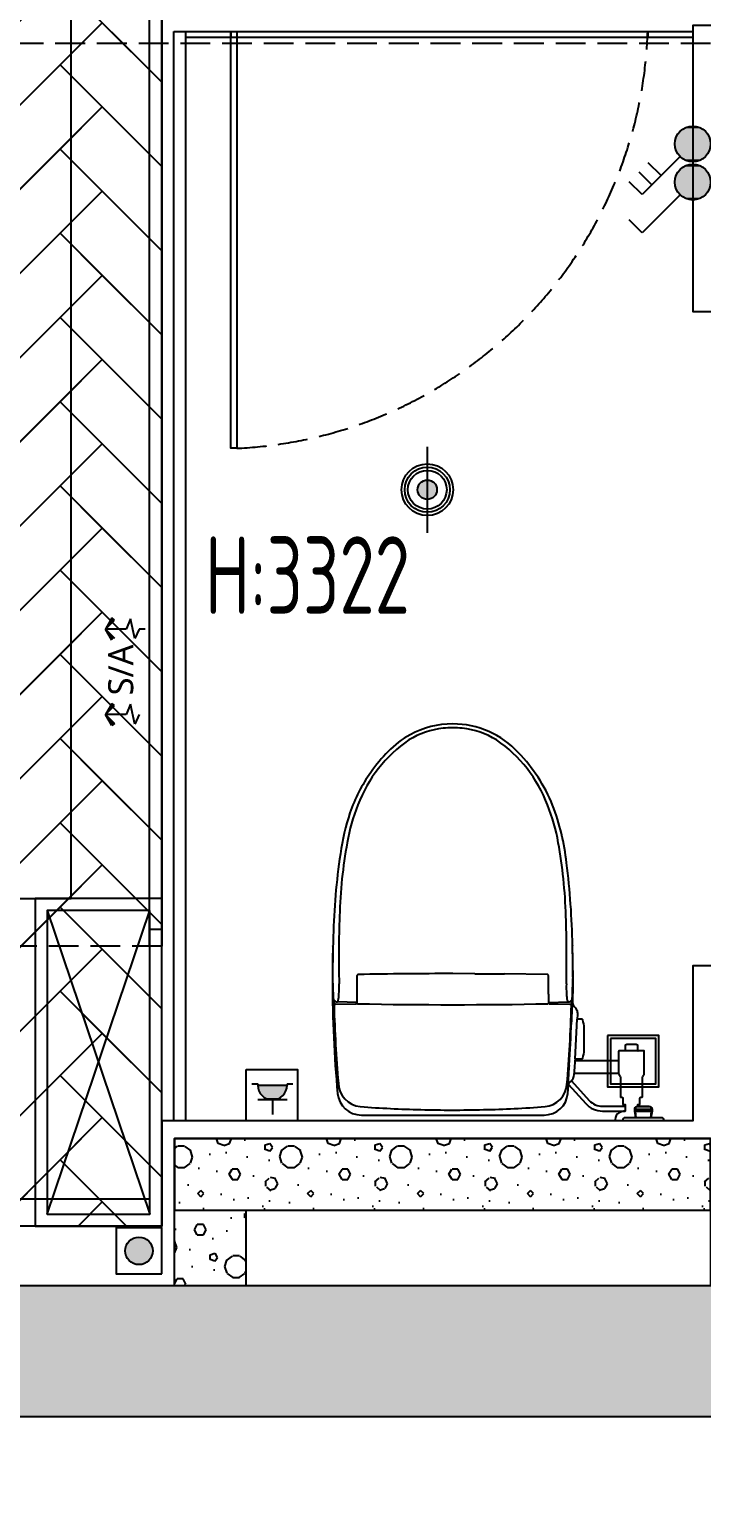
# Model space of a CAD drawing. Header units: millimetres. Extents: x -108767 to 78913, y -380878 to 1470.
# Drawn here: x -48293 to -47165, y -193923 to -191459 of the extents above; entities that cross this region are included whole.
import ezdxf
from ezdxf.enums import TextEntityAlignment as Align
from ezdxf.xclip import XClip

# ---------------------------------------------------------------- set-up
doc = ezdxf.new("R2010")
doc.units = ezdxf.units.MM
doc.header["$LTSCALE"] = 10
doc.header["$XCLIPFRAME"] = 0
doc.linetypes.add('DASH', pattern=[0.35, 0.25, -0.1])
doc.linetypes.add('DOTE', pattern=[2.4200000000000004, 2, -0.2, 0.02, -0.2])
for name, color, linetype in [('NW-01-wall(原有墙体)', 255, 'Continuous'), ('NW-01wall(新墙体)', 140, 'Continuous'), ('NW-01梁', 4, 'Continuous'), ('NW-02-fix(到顶家具)', 54, 'Continuous'), ('NW-02-light(平面灯具)', 12, 'Continuous'), ('NW-02-厨卫具', 44, 'Continuous'), ('NW-02-玻璃隔断', 145, 'Continuous'), ('NW-03-地面铺装', 8, 'Continuous'), ('NW-04-light(天花灯具)', 1, 'Continuous'), ('NW-04-天花造型粗线', 163, 'Continuous'), ('NW-door(门扇)', 12, 'Continuous'), ('NW-完成面（用于平面）', 43, 'Continuous'), ('NW-开关插座', 117, 'Continuous'), ('NW-开关面板', 147, 'Continuous'), ('NW-强弱电插座', 223, 'Continuous'), ('NW-强电插座', 223, 'Continuous'), ('NW-暖通风口', 33, 'Continuous'), ('PM-26地漏', 4, 'Continuous'), ('平面图', 7, 'Continuous')]:
    doc.layers.add(name, color=color, linetype=linetype)
doc.styles.get("Standard").update_dxf_attribs({"font": ''})
doc.styles.add('TSSD_REIN', font='tssdeng.shx', dxfattribs={"width": 0.7, "bigfont": 'hztxt.shx'})
doc.styles.add('宋体', font='', dxfattribs={"width": 0.8})
doc.styles.add('黑体', font='', dxfattribs={"width": 0.8, "height": 3})
doc.styles.get('Standard').set_extended_font_data('SimSun')
doc.styles.get('宋体').set_extended_font_data('SimSun')
doc.styles.get('黑体').set_extended_font_data('Microsoft YaHei')
doc.linetypes.add('铝质LED灯条', pattern='A,12.7,-5.08,["AL.LED",宋体,S=2.54,R=0,X=-2.54,Y=-1.27],-10', length=27.78)

# ---------------------------------------------------------------- blocks, each defined once
blk = doc.blocks.new('2.7_D-001')
at = {"layer": 'NW-02-厨卫具', "color": 8}
for points in [[(-35.49999999999909, 0, 0.4142135623730951), (-34.99999999999909, -0.5), (-28.99999999999909, -0.5, 0.4142135623730951), (-28.49999999999909, 0)], [(-28.71844254507323, -1.598030036086129, 0.0771498747419524), (-27.97744837489699, -1.367126658333291, 0.2861270917615508), (-27.24999999999909, -0.1999999999970896), (-27.24999999999909, 0)], [(-33.24999999999818, -0.5), (-33.34999999999764, -1.624999999996362), (-33.34999999999764, -1.874999999996362), (-33.29645073669053, -2.156133632364799, 0.3600995489221672), (-33.00174916676315, -2.399999999994179), (-30.99825083323503, -2.399999999994179, 0.3600995489221673), (-30.70354926330856, -2.156133632364799), (-30.65000000000055, -1.874999999996362), (-30.65000000000055, -1.624999999996362), (-30.75000000000091, -0.5)], [(-31.06036840749948, -2.399999999994179), (-31.05099339999924, -2.69999999999709), (-31.29999999999927, -2.69999999999709), (-31.42499999999927, -2.772168799998326), (-31.42500000000018, -3.75, -0.4142135623730951), (-31.62499999999909, -3.94999999999709), (-31.74999999999909, -3.94999999999709, 0.4142135623730951), (-31.84999999999945, -4.049999999999272), (-31.84999999999945, -7.259999999998399, -0.2072104021534238), (-32.00789473622626, -7.624642351671355, 0.2072104021534238), (-32.14999999999964, -7.952820399998018), (-32.14999999999964, -11.5), (-32.14999999999964, -11.64999999999782, 0.4142135623730951), (-32.04999999999927, -11.75), (-27.94999999999982, -11.75, 0.4142135623730951), (-27.84999999999945, -11.64999999999782), (-27.84999999999945, -11.5), (-27.84999999999945, -10.34051989999716), (-27.84999999999945, -7.952820399998018, 0.1527303655122298), (-27.93019084442676, -7.69641995449274, 0.0528087802495953), (-27.99210526247407, -7.624642275917722, -0.2072104021534238), (-28.14999999999964, -7.259999999998399), (-28.14999999999964, -4.049999999999272, 0.4142135623730951), (-28.24999999999909, -3.94999999999709), (-28.37499999999909, -3.94999999999709, -0.4142135623730951), (-28.57499999999982, -3.75), (-28.57499999999982, -2.772168799998326), (-28.69999999999982, -2.69999999999709), (-28.94900659999894, -2.69999999999709), (-28.93338159999894, -2.200000400000135), (-28.96999999999935, -2.000000399999408), (-28.96999999999935, -1.5980141), (-28.71844259999943, -1.598030099998141), (-28.74499999999989, -1.599999999998545)], [(-19.45866076035145, -6.061686457993346), (-22.32460158279446, -2.881211570394953, 0.212455493731033), (-25.1475681829188, -1.624999999996362), (-28.96999999999935, -1.624999999996362)], [(-19.94426989523254, -6.717850159384398), (-22.91891034071523, -3.41674597662859, 0.212455493731033), (-25.1475681829188, -2.424999999999272), (-28.94041284312425, -2.424999999999272)], [(-19.53604145009467, -9.2908680269029, 0.0081742221658124), (-19.36456168781388, -6.495461783244536)], [(-19.36456177210766, -6.495461244317994, 0.1047254413941555), (-19.44793144013056, -5.99209958872234)], [(-28.87499999999909, -11.75, 0.4142135623730951), (-28.97499999999945, -11.84999999999854), (-28.97499999999945, -12.72009619999881), (-29.19999999999982, -12.84999999999854), (-30.79999999999927, -12.84999999999854), (-31.02499999999964, -12.72009619999881), (-31.02499999999964, -11.84999999999854, 0.4142135623730951), (-31.12499999999909, -11.75)], [(-16.04999999999927, -20.43464309999763), (-16.05000000000018, -19.83894339999824, 0.4091108014278336), (-16.24650949999977, -19.63897390000056), (-19.67386567772246, -19.57914917799644, -0.415020074883346), (-19.92277311281669, -19.32422860097722)], [(15.97146485038866, -19.64083348602799, 0.0099527806944352), (-15.97146465038804, -19.64083348602799)], [(19.68327170000066, -19.5789850000001), (16.24650951871263, -19.63897386096869, 0.4091108014278336), (16.0500002000008, -19.83894339999824), (16.0500002000008, -21.25259000000005)], [(-19.07424556364549, -22.99000806148615, 0.0171554505470332), (-19.09205574095631, -21.26482065507298, 0.0498504596823256), (-19.22050451611904, -20.22830772973975, 0.0963651724576642), (-19.31448162141987, -20.0083411809901, 0.260874225694435), (-19.4005107722287, -19.96135975306242)], [(-16.04999999999927, -21.25820249999742), (-16.04999997837785, -24.39008123691383, 0.4227508324343404), (-15.88539782087992, -24.54907758742775)], [(16.0500002000008, -19.84199819999776), (19.40051077223052, -19.96135975306242, 0.260874225694435), (19.31448158711282, -20.00834122357264, 0.0963651724576642), (19.22050448969912, -20.22830769464781, 0.0498504596823256), (19.09205571806979, -21.26482059701084, 0.0171554505470331), (19.07424556364731, -22.99000806148615)], [(-19.07424557308605, -22.99000834482285, 0.0144964067320941), (-19.00173709785122, -34.35001970342637)], [(4.476476533454843e-06, -24.7014559175368, 0.0046302170617113), (15.88539373535787, -24.54907779114728)], [(15.88539778594895, -24.54907766011456, 0.4238357862992034), (16.05155181622922, -24.3868009991711)], [(19.00173709785213, -34.35001970342637, 0.0144964067320939), (19.07424557308786, -22.99000834482285)], [(-19.00173700954201, -34.35002127085681, 0.0162594625729791), (-18.58886715094104, -40.6372565863785, 0.0199905917396688), (-17.71275843810599, -46.67228984134636)], [(17.7127584381069, -46.67228984134636, 0.0199905917396687), (18.58886705731675, -40.63725643628641, 0.0162594625729792), (19.00173700954292, -34.35002127085681)], [(-17.71275825659995, -46.67229059885722, 0.0573236977984779), (-15.90575379063557, -53.02282467820623)], [(-15.90575412079852, -53.02282495949839, 0.1538148085233711), (-7.366780922512589, -63.93599232450288, 0.1080593593607793), (-1.611436460093501, -65.89962611737064, 0.028184665821857), (-5.03732735523954e-08, -65.9908573254288, 0.028184665821857), (1.611436296719148, -65.89962610923249, 0.1080593593607793), (7.366780872126583, -63.93599232449196, 0.153814808523426), (15.90575379063648, -53.02282467820623, 0.0573236977984777), (17.71275825660086, -46.67229059885722)]]:
    blk.add_lwpolyline(points, format="xyb", dxfattribs=at)
for points in [[(-33.86857519999921, -0.5), (-30.13142479999988, -0.5)], [(-30.65000000000055, -1.624999999996362), (-33.34999999999764, -1.624999999996362)], [(-33.34999999999764, -1.874999999996362), (-30.65000000000055, -1.874999999996362)], [(-27.84999999999945, -7.953701499995077), (-20.39878469999985, -7.953701499995077)], [(-27.84999999999945, -10.08294439999736), (-20.57136189999983, -10.08294439999736)], [(-16.04999989999942, -19.84199819999776), (-19.40049529999942, -19.9613591999987)], [(-16.04999999999927, -21.25075849999848), (-16.04999999999927, -20.43544660000043)], [(16.05000000000018, -21.25628239999787), (16.05000000000018, -24.40989229999832)], [(-15.88539709999986, -24.54907769999772), (-8.699999299999945, -24.65523009999742)], [(-3.699999999999818, -24.69306359999973), (-8.699999999999818, -24.65523009999742)], [(-3.699999299999945, -24.69306370000049), (7.000007826718502e-07, -24.70145589999811)]]:
    blk.add_lwpolyline(points, dxfattribs=at)
blk.add_lwpolyline([(-30.58806568441105, -2.074844843155006, -0.3600995489221673), (-30.98100111097938, -2.399999999994179), (-33.0189988890188, -2.399999999994179, -0.3600995489221672), (-33.41193431558713, -2.074844843155006), (-33.449999999998, -1.874999999996362), (-33.449999999998, -1.624999999996362), (-33.24999999999818, -0.5), (-30.75000000000091, -0.5), (-30.55000000000109, -1.624999999996362), (-30.55000000000109, -1.874999999996362)], format="xyb", close=True, dxfattribs=at)
at = {"layer": 'NW-02-厨卫具'}
for points in [[(19.31961794225026, -4.575097307471879, 0.3869812928009221), (15.33722570000009, -0.9499999999970896), (-15.33722569999918, -0.9499999999970896, 0.3869812928009221), (-19.31961789999968, -4.575097399996594), (-19.44793132350333, -5.992099565330136, -0.1313731112971964), (-19.60479336108438, -6.39405280552819, 0.1487781943691417), (-20.33364342312689, -7.408043190782337, 0.0210367677305681), (-20.58494817152405, -10.37447411178073)], [(-15.49579444121537, -2.364484338129841, 0.3675714763490061), (-19.17542416836204, -6.108501799386431, 0.0154281411945418), (-19.9227732308409, -19.32423016407847)], [(-5.17311204600901, -1.858137329676538, 0.0125757645129628), (-15.49579480808734, -2.364484438727231)], [(5.368951983821717, -1.862964222626033, 0.0123026480430111), (-5.17311409620288, -1.858137421899301)], [(15.52397175981423, -2.366611190602271, 0.0123802702919128), (5.368951248684425, -1.862964035568439)], [(19.19284645614152, -6.309905912305112, 0.3750411204369356), (15.52397111281334, -2.366611209108669)], [(20.19997548198899, -23.36900139012141, 0.0236568999252552), (19.3196179984634, -4.575098078177689)], [(19.99573575928025, -20.33339222883296, 0.0149531798810855), (19.94316349176643, -19.38346391397135, 0.09461188958037), (19.92187964721234, -19.32452915485919, 0.0152526463185298), (19.19284662952759, -6.309907493006904)], [(-19.53604140506832, -9.290867423114832, 0.009260658842525), (-19.92065315871969, -16.58232922765819)], [(-20.57713249999961, -10.375), (-21.62695530348992, -10.375, 0.3178372962848428), (-21.81551708561983, -10.50833337613949, 0.0851642303862271), (-22.04999999999927, -11.875), (-22.04999999999927, -15.57499999999709, 0.0851642303862271), (-21.81551712185319, -16.94166662837597, 0.3178372962848428), (-21.62695529999928, -17.07499999999709), (-20.89308889999938, -17.07499999999709)], [(-20.16887145305282, -19.6913818630419, 0.1163763111850959), (-20.28651436392192, -19.29247382233007, -0.0976318051941557), (-20.80577459144934, -18.54558369436927, -0.1034855915654179), (-20.93326759999945, -17.8589452999986), (-20.91058889999931, -17.07446169999821)], [(-20.0620683476036, -19.53154637272019, 0.0108806679200379), (-19.92065313221156, -16.58232774403223)], [(-20.06206509999993, -19.53150029999961), (-20.16887149121158, -19.69138162223317, 0.0045972863610378), (-20.19995056992866, -23.36900166139458, 0.0074789058246171), (-20.10601640215737, -29.35105421658955)], [(-19.92264933816114, -19.31931803535917, 0.0657487128561629), (-19.93889526335988, -19.35461634976309, 0.0178257223653612), (-19.99556885558013, -20.32547331371461)], [(19.67768007494305, -19.57908267267339, 0.4147877357175811), (19.92187973615182, -19.32452923724486)], [(-19.40047279999908, -19.96135829999912), (-19.40040210374173, -19.96135563761709, 0.2326136664529067), (-19.94873923603791, -20.2464138136711, 0.140453434102666), (-20.06438032170445, -20.58871024985638, 0.0198441747309746), (-20.0892978168722, -21.09931542367849)], [(20.15803509154193, -26.25022917799652, 0.0064592566848872), (20.15400310000132, -23.89251339999828), (20.08194096914576, -20.84285785185421, 0.020454886412896), (20.05732509120207, -20.53002546221251, 0.1258967893298337), (19.9444301040985, -20.24035694157647, 0.1407595300822693), (19.65561715148669, -20.01577678564354, 0.0806209926024888), (19.40051071681683, -19.96135983389831)], [(-20.15701812407769, -24.10034829924916, 0.0059423488141764), (-20.15803509630678, -26.25022883567726)], [(-20.15701806464494, -24.10034800124049, 0.0141696576138013), (-20.15792095293273, -23.89466367657587)], [(20.11482021794927, -29.31218618912681, 0.008749903532595), (20.19997540971872, -23.36899986689605)], [(-20.15803510214664, -26.25022911213091, 0.0060470505144595), (-20.09517759565824, -29.3989038610307, 0.02887555783532), (-19.09624302576685, -43.29174108750885)], [(20.05083161354924, -30.93462865181209, 0.0059987249579502), (20.15803512457751, -26.25023038670406)], [(18.86460479625021, -44.80605973415732, 0.0317923914210004), (20.05083142932472, -30.93463078839341)], [(-19.09624308182174, -43.29174060258811, 0.06409887849694901), (-16.77048165705492, -52.9908674424878)], [(-16.77048171893057, -52.99086717331738, 0.0951618061972859), (-11.04865249690829, -61.78240049625674, 0.210027655881076), (1.144508132711053e-07, -66.62999999533349, 0.1248968430988456), (7.148652922258407, -64.81161643357336, 0.0761605279930289), (10.837712156218, -61.9993017770139, 0.0411084672396912), (13.76575372052594, -58.48930761695374, 0.0688383147495552), (17.25330854352069, -51.71818040570724, 0.0434703453205701), (18.86460498036104, -44.80605913723775)]]:
    blk.add_lwpolyline(points, format="xyb", dxfattribs=at)
for points in [[(-20.57710999999927, -10.37500059999729), (-20.89308889999938, -17.07500059999802)], [(-20.08929779999926, -21.09931569999753), (-20.15792099999999, -23.8946638999987)], [(-20.09517749999941, -29.39890419999938), (-20.1060164999999, -29.35105259999909)], [(20.11482030000025, -29.31218570000055), (20.09880060000069, -29.38290929999857)], [(18.86460500000067, -44.80605889999788), (18.85923260000072, -44.8390115000002)]]:
    blk.add_lwpolyline(points, dxfattribs=at)
blk = doc.blocks.new('防水筒灯')
h = blk.add_hatch(color=250)
h.paths.add_polyline_path([(0, 0), (0, 30, 0.4142135623730951), (-30, 0)])
h.paths.add_polyline_path([(0, -30), (0, 0), (-30, 0, 0.4142135623730951)])
h.paths.add_polyline_path([(30, 0), (0, 0), (0, -30, 0.4142135623730951)])
h.paths.add_polyline_path([(30, 0, 0.4142135623730951), (0, 30), (0, 0)])
at = {"color": 250, "linetype": 'DOTE', "ltscale": 25}
blk.add_line((0, 133.3333333333339), (0, -133.3333333333321), dxfattribs=at)
blk.add_lwpolyline([(-133.3333333333721, 0, 0, 0, 0), (133.3333333333139, 0, 40, 40, 0)], format="xyseb", dxfattribs=at)
for radius in [80, 30]:
    blk.add_circle((0, 0), radius)
at = {"color": 250}
for radius in [70, 60]:
    blk.add_circle((0, 0), radius, dxfattribs=at)
blk = doc.blocks.new('*U242')
at = {"layer": 'NW-04-light(天花灯具)', "color": 1, "linetype": 'DASH', "ltscale": 15, "xscale": 0.0144, "yscale": 0.0144, "zscale": 0.0144}
blk.add_blockref('防水筒灯', (150846.4558274455, -14076.75865349451), dxfattribs=at)
blk = doc.blocks.new('_LINKPT1')
blk.add_line((0, 0), (0, 0))
blk = doc.blocks.new('单相二三极安全插座')
at = {"linetype": 'Continuous'}
for p, q in [((-33.27830055356026, 49.91745081543922), (-23.77021466195583, 49.91745081543922)), ((-23.77021466195583, 49.91745081543922), (-23.77021466195583, 47.54042932391167)), ((23.77021464705467, 49.91745081543922), (23.77021464705467, 47.54042932391167)), ((23.77021464705467, 49.91745081543922), (33.2783005386591, 49.91745081543922)), ((-23.77021466195583, 47.54042932391167), (23.77021464705467, 47.54042932391167)), ((23.77021464705467, 23.77021464705467), (-23.77021466195583, 23.77021464705467)), ((-1.49011612e-08, 23.77021464705467), (-1.49011612e-08, 0))]:
    blk.add_line(p, q, dxfattribs=at)
blk.add_arc((-1.49011612e-08, 47.54042932391167), 23.77021466615768, 180, 0, dxfattribs=at)
for points in [[(20.58561006188392, 35.65532255172729), (-20.58560945093632, 35.65532144904137), (23.77021464705467, 47.54042997956275), (-23.77021466195583, 47.5404286980629)], [(11.88510788977146, 26.95481988787651), (-11.88510678708553, 26.95481926202774), (20.58561006188392, 35.65532255172729), (-20.58560945093632, 35.65532144904137)], [(6.258487701e-07, 23.77021464705467), (6.258487701e-07, 23.77021464705467), (11.88510788977146, 26.95481988787651), (-11.88510678708553, 26.95481926202774)]]:
    blk.add_solid(points, dxfattribs=at)
at = {"linetype": 'Continuous', "xscale": 0.0950808586651788, "yscale": 0.0950808586651788, "zscale": 0.0950808586651788}
blk.add_blockref('_LINKPT1', (0.023770198225975, 0), dxfattribs=at)
blk = doc.blocks.new('*U125')
at = {"layer": 'NW-强电插座', "elevation": -1.160678399999937e-10}
blk.add_lwpolyline([(182.9030128115897, 2064.707412780167), (268.9030128115896, 2064.707412780167), (268.9030128115896, 1978.707412780167), (182.9030128115897, 1978.707412780167), (182.9030128115897, 2064.707412780167)], dxfattribs=at)
at = {"layer": 'NW-强电插座', "xscale": 1.03544, "yscale": 1.03544, "zscale": 1.03544}
blk.add_blockref('单相二三极安全插座', (226.7824702539066, 1989.080311705994), dxfattribs=at)
blk = doc.blocks.new('*U61')
h = blk.add_hatch(color=256)
h.dxf.hatch_style = 1
edge = h.paths.add_edge_path()
edge.add_arc((-7.347880794884118e-15, 40), 30, 0, 360)
blk.add_lwpolyline([(-50.00000000000001, -10), (49.99999999999999, -10), (49.99999999999999, 90), (-50.00000000000001, 90)], close=True)
blk.add_circle((-7.347880794884118e-15, 40), 30)
blk = doc.blocks.new('*U264')
at = {"layer": 'NW-强电插座', "xscale": 0.7704166666280803, "yscale": 0.7704166666280803, "zscale": 0.7704166666280803}
blk.add_blockref('*U61', (225.8722470247579, 1986.411579446448), dxfattribs=at)
blk = doc.blocks.new('fgregrt')
at = {"layer": 'NW-开关面板'}
for p, q in [((5135.442164706888, -371.7854410768813), (5136.157056032998, -371.070549750774)), ((5137.560691178234, -373.9039675482264), (5135.442164706888, -371.7854410768813))]:
    blk.add_line(p, q, dxfattribs=at)
blk.add_circle((5138.268541164746, -374.6118175347402), 1.001051051051207, dxfattribs=at)
for points in [[(5137.401605524051, -375.1123430602667), (5137.401605524051, -374.1112920092135), (5137.768015639222, -375.4787531754358), (5137.768015639222, -373.7448818940443)], [(5137.768015639222, -375.4787531754358), (5137.768015639222, -373.7448818940443), (5138.268541164746, -375.6128685857904), (5138.268541164746, -373.6107664836898)], [(5138.769066690273, -375.4787531754358), (5138.769066690273, -373.7448818940443), (5138.268541164746, -375.6128685857904), (5138.268541164746, -373.6107664836898)], [(5139.135476805442, -375.1123430602667), (5139.135476805442, -374.1112920092135), (5138.769066690273, -375.4787531754358), (5138.769066690273, -373.7448818940443)], [(5137.267490113695, -374.6118175347402), (5137.267490113695, -374.6118175347402), (5137.401605524051, -375.1123430602667), (5137.401605524051, -374.1112920092135)], [(5139.269592215797, -374.6118175347402), (5139.269592215797, -374.6118175347402), (5139.135476805442, -375.1123430602667), (5139.135476805442, -374.1112920092135)]]:
    blk.add_solid(points, dxfattribs=at)
at = {"layer": 'NW-开关面板', "xscale": 4.805045045043872, "yscale": 4.805045045043872, "zscale": 4.805045045043872, "rotation": 90}
for p in [(5138.268541164746, -373.6107664836898), (5137.267490113695, -374.6118175347402), (5139.269592215797, -374.6118175347402)]:
    blk.add_blockref('_LINKPT1', p, dxfattribs=at)
at = {"layer": 'NW-开关面板', "width": 0.8, "flags": 9}
blk.add_attdef('A', (5139.269592215797, -374.6118175347402), '', height=9.61009009009e-05, rotation=90, dxfattribs=at)
blk = doc.blocks.new('*U267')
at = {"layer": 'NW-开关插座', "xscale": 30.1, "yscale": 30.1, "zscale": 30.1}
blk.add_blockref('fgregrt', (-154436.0108420341, 13289.75254428426), dxfattribs=at)
blk = doc.blocks.new('ergwet')
for p, q in [((5135.366754676117, -385.5118849765324), (5136.081646002227, -384.7969936504251)), ((5137.485281147463, -387.6304114478775), (5135.366754676117, -385.5118849765324)), ((5135.910383465758, -386.055513766174), (5136.625274791868, -385.3406224400667)), ((5136.426017911789, -386.5711482122049), (5137.1409092379, -385.8562568860976))]:
    blk.add_line(p, q)
blk.add_circle((5138.193131133975, -388.3382614343911), 1.001051051051207)
for points in [[(5137.32619549328, -388.8387869599177), (5137.32619549328, -387.8377359088645), (5137.692605608449, -389.2051970750868), (5137.692605608449, -387.4713257936954)], [(5137.692605608449, -389.2051970750868), (5137.692605608449, -387.4713257936954), (5138.193131133975, -389.3393124854414), (5138.193131133975, -387.3372103833408)], [(5138.6936566595, -389.2051970750868), (5138.6936566595, -387.4713257936954), (5138.193131133975, -389.3393124854414), (5138.193131133975, -387.3372103833408)], [(5139.06006677467, -388.8387869599177), (5139.06006677467, -387.8377359088645), (5138.6936566595, -389.2051970750868), (5138.6936566595, -387.4713257936954)], [(5137.192080082924, -388.3382614343911), (5137.192080082924, -388.3382614343911), (5137.32619549328, -388.8387869599177), (5137.32619549328, -387.8377359088645)], [(5139.194182185026, -388.3382614343911), (5139.194182185026, -388.3382614343911), (5139.06006677467, -388.8387869599177), (5139.06006677467, -387.8377359088645)]]:
    blk.add_solid(points)
at = {"xscale": 4.805045045043872, "yscale": 4.805045045043872, "zscale": 4.805045045043872, "rotation": 90}
for p in [(5138.193131133975, -387.3372103833408), (5137.192080082924, -388.3382614343911), (5139.194182185026, -388.3382614343911)]:
    blk.add_blockref('_LINKPT1', p, dxfattribs=at)
at = {"width": 0.8, "flags": 9}
blk.add_attdef('A', (5139.194182185026, -388.3382614343911), '', height=9.61009009009e-05, rotation=90, dxfattribs=at)
blk = doc.blocks.new('*U261')
at = {"layer": 'NW-开关插座', "xscale": 30.1, "yscale": 30.1, "zscale": 30.1}
blk.add_blockref('ergwet', (-154433.7410001079, 13702.91850566376), dxfattribs=at)
blk = doc.blocks.new('GSGFFSD')
at = {"layer": 'NW-03-地面铺装', "color": 250}
for points in [[(-47817.36183771942, -191518.5033524375), (-47746.65115960076, -191447.7926743189), (-48170.91522831269, -191023.528605607), (-48241.62590643135, -191094.2392837256)], [(-47817.36183771942, -191659.9247086749), (-47746.65115960076, -191589.2140305562), (-48170.91522831269, -191164.9499618443), (-48241.62590643135, -191235.6606399629)], [(-47817.36183771942, -191801.3460649122), (-47746.65115960076, -191730.6353867935), (-48170.91522831269, -191306.3713180816), (-48241.62590643135, -191377.0819962003)], [(-48665.88997514328, -191801.3460649122), (-48595.17929702462, -191872.0567430308), (-48170.91522831269, -191447.7926743189), (-48241.62590643135, -191377.0819962003)], [(-47817.36183771942, -191942.7674211495), (-47746.65115960076, -191872.0567430308), (-48170.91522831269, -191447.7926743189), (-48241.62590643135, -191518.5033524376)], [(-48665.88997514328, -191942.7674211495), (-48595.17929702462, -192013.4780992682), (-48170.91522831269, -191589.2140305562), (-48241.62590643135, -191518.5033524376)], [(-47817.36183771942, -192084.1887773868), (-47746.65115960076, -192013.4780992682), (-48170.91522831269, -191589.2140305562), (-48241.62590643135, -191659.9247086749)], [(-48665.88997514328, -192084.1887773868), (-48595.17929702462, -192154.8994555055), (-48170.91522831269, -191730.6353867936), (-48241.62590643135, -191659.9247086749)], [(-47817.36183771942, -192225.6101336241), (-47746.65115960076, -192154.8994555055), (-48170.91522831269, -191730.6353867936), (-48241.62590643135, -191801.3460649122)], [(-48665.88997514328, -192225.6101336241), (-48595.17929702462, -192296.3208117428), (-48170.91522831269, -191872.0567430309), (-48241.62590643135, -191801.3460649122)], [(-47817.36183771942, -192367.0314898615), (-47746.65115960076, -192296.3208117428), (-48170.91522831269, -191872.0567430309), (-48241.62590643135, -191942.7674211495)], [(-48665.88997514328, -192367.0314898615), (-48595.17929702462, -192437.7421679801), (-48170.91522831269, -192013.4780992682), (-48241.62590643135, -191942.7674211495)], [(-47817.36183771942, -192508.4528460988), (-47746.65115960076, -192437.7421679801), (-48170.91522831269, -192013.4780992682), (-48241.62590643135, -192084.1887773869)], [(-48665.88997514328, -192508.4528460988), (-48595.17929702462, -192579.1635242174), (-48170.91522831269, -192154.8994555055), (-48241.62590643135, -192084.1887773869)], [(-47817.36183771942, -192649.8742023361), (-47746.65115960076, -192579.1635242174), (-48170.91522831269, -192154.8994555055), (-48241.62590643135, -192225.6101336242)], [(-48665.88997514328, -192649.8742023361), (-48595.17929702462, -192720.5848804548), (-48170.91522831269, -192296.3208117428), (-48241.62590643135, -192225.6101336242)], [(-47817.36183771942, -192791.2955585734), (-47746.65115960076, -192720.5848804548), (-48170.91522831269, -192296.3208117428), (-48241.62590643135, -192367.0314898615)], [(-48665.88997514328, -192791.2955585734), (-48595.17929702462, -192862.0062366921), (-48170.91522831269, -192437.7421679801), (-48241.62590643135, -192367.0314898615)], [(-47817.36183771942, -192932.7169148107), (-47746.65115960076, -192862.0062366921), (-48170.91522831269, -192437.7421679801), (-48241.62590643135, -192508.4528460988)], [(-48665.88997514328, -192932.7169148107), (-48595.17929702462, -193003.4275929294), (-48170.91522831269, -192579.1635242175), (-48241.62590643135, -192508.4528460988)], [(-47817.36183771942, -193074.1382710481), (-47746.65115960076, -193003.4275929294), (-48170.91522831269, -192579.1635242175), (-48241.62590643135, -192649.8742023361)], [(-48665.88997514328, -193074.1382710481), (-48595.17929702462, -193144.8489491667), (-48170.91522831269, -192720.5848804548), (-48241.62590643135, -192649.8742023361)], [(-47817.36183771942, -193215.5596272854), (-47746.65115960076, -193144.8489491667), (-48170.91522831269, -192720.5848804548), (-48241.62590643135, -192791.2955585734)], [(-48665.88997514328, -193215.5596272854), (-48595.17929702462, -193286.270305404), (-48170.91522831269, -192862.0062366921), (-48241.62590643135, -192791.2955585734)], [(-47817.36183771942, -193356.9809835227), (-47746.65115960076, -193286.270305404), (-48170.91522831269, -192862.0062366921), (-48241.62590643135, -192932.7169148108)], [(-48665.88997514328, -193356.9809835227), (-48595.17929702462, -193427.6916616414), (-48170.91522831269, -193003.4275929294), (-48241.62590643135, -192932.7169148108)], [(-47817.36183771942, -193498.40233976), (-47746.65115960076, -193427.6916616414), (-48170.91522831269, -193003.4275929294), (-48241.62590643135, -193074.1382710481)], [(-48665.88997514328, -193498.40233976), (-48595.17929702462, -193569.1130178787), (-48170.91522831269, -193144.8489491667), (-48241.62590643135, -193074.1382710481)], [(-47817.36183771942, -193639.8236959973), (-47746.65115960076, -193569.1130178787), (-48170.91522831269, -193144.8489491667), (-48241.62590643135, -193215.5596272854)], [(-48665.88997514328, -193639.8236959973), (-48595.17929702462, -193710.534374116), (-48170.91522831269, -193286.2703054041), (-48241.62590643135, -193215.5596272854)], [(-47817.36183771942, -193781.2450522346), (-47746.65115960076, -193710.534374116), (-48170.91522831269, -193286.2703054041), (-48241.62590643135, -193356.9809835227)], [(-48665.88997514328, -193781.2450522346), (-48595.17929702462, -193851.9557303533), (-48170.91522831269, -193427.6916616414), (-48241.62590643135, -193356.9809835227)], [(-47817.36183771942, -193922.666408472), (-47746.65115960076, -193851.9557303533), (-48170.91522831269, -193427.6916616414), (-48241.62590643135, -193498.40233976)]]:
    blk.add_lwpolyline(points, close=True, dxfattribs=at)
at = {"layer": 'NW-03-地面铺装', "linetype": 'DASH', "ltscale": 20}
blk.add_lwpolyline([(-48070.90574629036, -193291.4724403794), (-48070.90574629034, -192998.4724402666), (-51685.90574629037, -192998.4724402666)], dxfattribs=at)

msp = doc.modelspace()

# ---------------------------------------------------------------- hatches: boundary and pattern name
at = {"layer": 'NW-01-wall(原有墙体)'}
h = msp.add_hatch(color=250, dxfattribs=at)
h.dxf.hatch_style = 1
h.paths.add_polyline_path([(-42295.90574629037, -189890.4724403794), (-41795.90574629037, -189890.4724403794), (-41795.90574629037, -183985.4724403794), (-49130.90574629037, -183985.4724403794), (-49130.90574629037, -184185.4724403794), (-49130.90574629037, -184968.4724403794), (-48910.90574629037, -184968.4724403794), (-48910.90574629037, -184185.4724403794), (-46133.90574629037, -184185.4724403794), (-42095.90574629037, -184185.4724403794), (-42095.90574629037, -189668.4724403794), (-44413.90574629037, -189668.4724403794), (-44413.90574629037, -189270.4724403794), (-44633.90574629037, -189270.4724403794), (-44633.90574629037, -189668.4724403794), (-44723.90574629037, -189668.4724403794), (-44723.90574629037, -189890.4724403794), (-44328.90574629037, -189890.4724403794), (-44328.90574629037, -190430.4724403794), (-44288.90574629037, -190430.4724403794), (-44128.90574629037, -190430.4724403794), (-44128.90574629037, -189890.4724403794), (-42515.90574629037, -189890.4724403794), (-42515.90574629037, -191453.4724403794), (-44128.90574629037, -191453.4724403794), (-44128.90574629037, -191673.4724403794), (-42515.90574629037, -191673.4724403794), (-42515.90574629037, -193568.4724403794), (-51705.90574629037, -193568.4724403794), (-51705.90574629037, -192912.4724403794), (-51945.90574629037, -192912.4724403794), (-51945.90574629037, -193568.4724403794), (-51945.90574629037, -193788.4724403794), (-42295.90574629037, -193788.4724403794)])
at = {"layer": 'NW-暖通风口'}
for points in [[(-48165.65778910716, -192465.8502720736), (-48150.51249788691, -192450.7307284933), (-48155.0671537025, -192447.3214108285)], [(-48165.65778910716, -192465.8502720736), (-48150.51249788691, -192480.9698156539), (-48155.0671537025, -192484.3791333184)], [(-48165.65778172946, -192609.3780237065), (-48150.51249050918, -192594.258480126), (-48155.06714632477, -192590.8491624617)], [(-48165.65778172946, -192609.3780237065), (-48150.51249050918, -192624.4975672868), (-48155.06714632477, -192627.9068849514)]]:
    msp.add_hatch(color=256, dxfattribs=at).paths.add_polyline_path(points)
at = {"layer": '平面图'}
h = msp.add_hatch(dxfattribs=at)
h.set_pattern_fill('14砌块砖隔墙', color=250, scale=184.4591890278201, style=0, pattern_type=2)
h.set_pattern_definition([(0, (-2096.746629323543, -2299.695915074384), (92.22959451391003, 184.4591890278201), [0, -184.4591890278201]), (0, (-2204.655254904818, -2324.597905593139), (92.22959451391003, 184.4591890278201), [0, -184.4591890278201]), (0, (-2144.706018470777, -2326.442497483417), (92.22959451391003, 184.4591890278201), [0, -184.4591890278201]), (0, (-2079.2230063659, -2272.027036720211), (92.22959451391003, 184.4591890278201), [0, -184.4591890278201]), (0, (-2155.773569812446, -2335.665456934808), (92.22959451391003, 184.4591890278201), [0, -184.4591890278201]), (0, (-2060.777087463118, -2155.817747632684), (92.22959451391003, 184.4591890278201), [0, -184.4591890278201]), (0, (-2117.037140116603, -2170.57448275491), (92.22959451391003, 184.4591890278201), [0, -184.4591890278201]), (0, (-2087.523669872152, -2193.631881383387), (92.22959451391003, 184.4591890278201), [0, -184.4591890278201]), (0, (-2237.857908929825, -2197.321065163943), (92.22959451391003, 184.4591890278201), [0, -184.4591890278201]), (0, (-2147.472906306194, -2205.621728670195), (92.22959451391003, 184.4591890278201), [0, -184.4591890278201]), (0, (-2182.52015222148, -2252.65882187229), (92.22959451391003, 184.4591890278201), [0, -184.4591890278201]), (0, (-2180.675560331201, -2321.831017757722), (92.22959451391003, 184.4591890278201), [0, -184.4591890278201]), (0, (-2111.503364445769, -2329.209385318835), (92.22959451391003, 184.4591890278201), [0, -184.4591890278201]), (0, (-2060.777087463118, -2248.047342146594), (92.22959451391003, 184.4591890278201), [0, -184.4591890278201]), (0, (-2233.24642920413, -2276.638516445906), (92.22959451391003, 184.4591890278201), [0, -184.4591890278201]), (0, (-2217.567398136765, -2245.280454311177), (92.22959451391003, 184.4591890278201), [0, -184.4591890278201]), (0, (-2145.628314415916, -2258.192597543124), (92.22959451391003, 184.4591890278201), [0, -184.4591890278201]), (0, (-2171.45260087981, -2284.939179952158), (92.22959451391003, 184.4591890278201), [0, -184.4591890278201]), (0, (-2186.209336002036, -2224.067647572977), (92.22959451391003, 184.4591890278201), [0, -184.4591890278201]), (0, (-2163.151937373559, -2154.895451687545), (92.22959451391003, 184.4591890278201), [0, -184.4591890278201]), (0, (-2225.868061643017, -2315.374946141748), (92.22959451391003, 184.4591890278201), [0, -184.4591890278201]), (0, (-2124.415507677716, -2192.709585438248), (92.22959451391003, 184.4591890278201), [0, -184.4591890278201]), (0, (-2210.189030575652, -2189.942697602831), (92.22959451391003, 184.4591890278201), [0, -184.4591890278201]), (0, (-2224.945765697878, -2165.963003029214), (92.22959451391003, 184.4591890278201), [0, -184.4591890278201]), (130.601294, (-2072.108151668457, -2213.571041691554), (-461.1479682760013, 553.3775704365573), [8.098236147620883, -3393.161091575909]), (18.4349488, (-2085.283807764074, -2210.057533153445), (461.1479726187914, 184.4591882501982), [8.333017648007383, -1158.289323951594]), (90, (-2085.283807764074, -2217.962926441896), (92.22959451391004, 184.4591890278201), [7.905393288451749, -361.012973699637]), (161.565051, (-2077.378414475622, -2220.598058767775), (-461.1479766413968, 184.45917586044), [8.333017648007383, -1158.289323951594]), (53.1301023, (-2077.378414475622, -2220.598058767775), (92.22959468826092, 184.4591889406446), [8.783771345275216, -913.5121645708657]), (135, (-2070.351397399402, -2314.584390949413), (-92.22960609805676, 184.4591769793808), [7.453276437777, -514.2760926525319]), (45, (-2080.891923013732, -2314.584390949413), (92.22959435914586, 184.4591887182917), [7.453276437777, -514.2760926525319]), (135, (-2075.621660206567, -2319.854666668721), (-92.22960609805676, 184.4591769793808), [7.453276437777, -514.2760926525319]), (45, (-2075.621660206567, -2319.854666668721), (92.22959435914586, 184.4591887182917), [7.453276437777, -514.2760926525319]), (116.565051, (-2159.067475996834, -2190.733236193839), (-1.370850136934264e-05, 368.9183702188724), [9.820553730676322, -196.4110746135264]), (180, (-2163.459357057992, -2181.949466693156), (-92.22959451391002, 184.4591890278201), [10.54052561433026, -173.9186560351222]), (63.43494880000001, (-2178.391771111848, -2190.733236193839), (1.475911396484137e-07, 368.9183776432116), [9.820553730676322, -196.4110746135264]), (116.565051, (-2173.99989005069, -2199.517007539114), (-1.370850136934264e-05, 368.9183702188724), [9.820553730676322, -196.4110746135264]), (0, (-2173.99989005069, -2199.517007539114), (92.22959451391003, 184.4591890278201), [10.54052561433026, -173.9186560351222]), (63.43494880000001, (-2163.459357057992, -2199.517007539114), (1.475911396484137e-07, 368.9183776432116), [9.820553730676322, -196.4110746135264]), (107.102728, (-2089.675694359008, -2253.098000755446), (-276.6887735966299, 922.2959486839743), [11.94722061281587, -5005.885198817493]), (143.972626, (-2093.189202897117, -2241.679108151844), (-1752.362276034982, 1291.214323541539), [11.94722061281587, -2496.968888572081]), (180, (-2102.851350454624, -2234.652091075624), (-92.22959451391002, 184.4591890278201), [11.41890182656183, -173.0402798228907]), (36.02737329999999, (-2123.932399838693, -2241.679108151844), (1752.36228530052, 1291.214311083123), [11.94722061281587, -2496.968888572081]), (71.5650511, (-2127.445908376803, -2252.219624543214), (276.6887853510409, 922.2959447177718), [11.11068896761525, -1155.511645253619]), (107.102728, (-2123.932399838693, -2263.638533748144), (-276.6887735966299, 922.2959486839743), [11.94722061281587, -5005.885198817493]), (143.972626, (-2114.270252281186, -2270.665543445996), (-1752.362276034982, 1291.214323541539), [11.94722061281587, -2496.968888572081]), (0, (-2114.270252281186, -2270.665543445996), (92.22959451391003, 184.4591890278201), [11.41890182656183, -173.0402798228907]), (36.02737329999999, (-2102.851350454624, -2270.665543445996), (1752.36228530052, 1291.214311083123), [11.94722061281587, -2496.968888572081]), (71.5650511, (-2093.189202897117, -2263.638533748144), (276.6887853510409, 922.2959447177718), [11.11068896761525, -1155.511645253619]), (150.255118, (-2087.918940089952, -2167.017056328484), (-276.6887841966021, 184.4591867420692), [7.081701847399358, -1480.075815227898]), (90, (-2094.067579109349, -2170.530563022002), (92.22959451391004, 184.4591890278201), [7.027017076220172, -361.8913499118686]), (29.7448813, (-2094.067579109349, -2170.530563022002), (276.6887837046747, 184.4591881663407), [7.081701847399358, -1480.075815227898]), (116.565051, (-2130.959416914913, -2297.895242917013), (-1.370850136934264e-05, 368.9183702188724), [9.820553730676322, -196.4110746135264]), (168.690067, (-2135.351301665255, -2289.111462348778), (-830.0663521453927, 184.4591845800347), [8.95772373889601, -1872.164112017323]), (41.18592510000001, (-2151.16209008675, -2293.503343409936), (2305.739855818613, 2029.051067636996), [9.337276189199105, -3912.318712206873]), (90, (-2151.16209008675, -2302.287123978171), (92.22959451391004, 184.4591890278201), [8.783771345275216, -360.1345974874054]), (138.814074, (-2144.13507301053, -2308.435757463792), (-2305.739828805043, 2029.051098302685), [9.337276189199105, -3912.318712206873]), (16.6992442, (-2144.13507301053, -2308.435757463792), (3043.576613728374, 922.2959407793884), [9.170526926909845, -3842.45036734205]), (60.9453959, (-2135.351301665255, -2305.800628827097), (92.22959486636461, 184.4591884711634), [9.043445613221019, -3789.203640000523]), (109.983106, (-2208.256599219559, -2220.598058767775), (-461.1479750419587, 1291.214321800098), [10.28114094731123, -4307.797737809006]), (155.556045, (-2211.770104068486, -2210.935909365676), (-1198.984734370635, 553.3775560952809), [10.61347000063131, -4447.044135014218]), (24.4439547, (-2231.094399183499, -2210.935909365676), (1198.984730398436, 553.3775649307025), [10.61347000063131, -4447.044135014218]), (70.01689340000001, (-2234.607904032426, -2220.598058767775), (461.1479746952408, 1291.21432201398), [10.28114094731123, -4307.797737809007]), (109.983106, (-2231.094399183499, -2230.260206325282), (-461.1479750419587, 1291.214321800098), [10.28114094731123, -4307.797737809006]), (160.016893, (-2221.432242403033, -2233.773714863392), (-461.1479748630491, 184.4591813601208), [10.28114094731123, -2148.758267995082]), (19.9831065, (-2221.432242403033, -2233.773714863392), (461.1479720601238, 184.4591894705926), [10.28114094731123, -2148.758267995082]), (70.01689340000001, (-2211.770104068486, -2230.260206325282), (461.1479746952408, 1291.21432201398), [10.28114094731123, -4307.797737809007]), (122.005383, (-2139.743188260188, -2237.287223401502), (-92.22960721745078, 184.4591801328237), [8.28659295931286, -1731.897913739653]), (18.4349488, (-2152.040466298982, -2232.895336806568), (461.1479726187914, 184.4591882501982), [8.333017648007383, -1158.289323951594]), (90, (-2152.040466298982, -2240.800731939612), (92.22959451391004, 184.4591890278201), [7.905393288451749, -361.012973699637]), (161.565051, (-2144.13507301053, -2243.435862420899), (-461.1479766413968, 184.45917586044), [8.333017648007383, -1158.289323951594]), (54.46232220000002, (-2144.13507301053, -2243.435862420899), (645.6071611980078, 922.295944508024), [7.556084766781655, -3165.999784747338]), (116.565051, (-2193.324185165704, -2282.084452650926), (-1.370850136934264e-05, 368.9183702188724), [9.820553730676322, -196.4110746135264]), (180, (-2197.716066226862, -2273.300672082691), (-92.22959451391002, 184.4591890278201), [9.662147557506792, -174.7970322473538]), (59.0362434, (-2212.648480280717, -2282.084452650926), (92.22959481412705, 184.4591881325097), [10.24355000917925, -2140.90159775682]), (120.963756, (-2207.378223007328, -2290.868214773242), (-92.22960711799549, 184.4591805570236), [10.24355000917925, -2140.90159775682]), (0, (-2207.378223007328, -2290.868214773242), (92.22959451391003, 184.4591890278201), [9.662147557506792, -174.7970322473538]), (63.43494880000001, (-2197.716066226862, -2290.868214773242), (1.475911396484137e-07, 368.9183776432116), [9.820553730676322, -196.4110746135264])])
h.paths.add_polyline_path([(-47929.90574629037, -193441.4724403795), (-47149.90574629037, -193441.4724403795), (-47149.90574629037, -193321.4724403795), (-48049.90574629037, -193321.4724403795), (-48049.90574629037, -193568.4724403794), (-47929.90574629037, -193568.4724403794)])

# ---------------------------------------------------------------- linework, layer by layer
at = {"layer": 'NW-01-wall(原有墙体)', "ltscale": 10}
msp.add_line((-42515.90574629037, -193568.4724403794), (-51705.90574629037, -193568.4724403794), dxfattribs=at)
msp.add_lwpolyline([(-49130.90574629037, -183985.4724403794), (-41795.90574629037, -183985.4724403794), (-41795.90574629037, -189890.4724403794), (-42295.90574629037, -189890.4724403794), (-42295.90574629037, -193788.4724403794), (-51945.90574629037, -193788.4724403794), (-51945.90574629037, -189668.4724403794), (-49130.90574629037, -189668.4724403794)], dxfattribs=at)
at = {"layer": 'NW-01wall(新墙体)'}
for points in [[(-48049.90574629038, -193321.4724403795), (-47149.90574629037, -193321.4724403795), (-47149.90574629037, -193568.4724403794), (-48049.90574629037, -193568.4724403794)], [(-48049.90574629037, -193441.4724403795), (-47149.90574629037, -193441.4724403795), (-47149.90574629037, -193321.4724403795), (-48049.90574629037, -193321.4724403795)], [(-48049.90574629037, -193441.4724403795), (-47929.90574629037, -193441.4724403795), (-47929.90574629037, -193568.4724403794), (-48049.90574629036, -193568.4724403794)]]:
    msp.add_lwpolyline(points, close=True, dxfattribs=at)
at = {"layer": 'NW-01梁', "linetype": 'DASH', "ltscale": 20}
msp.add_lwpolyline([(-47149.90574629028, -191482.4724403794), (-48910.90574629037, -191482.4724403794), (-48910.90574629037, -193568.4724403794)], dxfattribs=at)
at = {"layer": 'NW-02-fix(到顶家具)', "color": 8}
for p, q in [((-48263.40574629942, -192938.4724402666), (-48090.90574629036, -193448.4724402507)), ((-48263.40574629942, -193448.4724402507), (-48090.90574629036, -192938.4724402666))]:
    msp.add_line(p, q, dxfattribs=at)
at = {"layer": 'NW-02-fix(到顶家具)', "ltscale": 10}
for points in [[(-49553.40574629942, -192918.4724402666), (-48283.40574629942, -192918.4724402666), (-48283.40574629942, -193468.4724403189), (-49553.40574629942, -193468.4724403189)], [(-48070.90574629036, -192918.4724402666), (-48283.40574629942, -192918.4724402666), (-48283.40574629942, -193468.4724402507), (-48070.90574629036, -193468.4724402507)]]:
    msp.add_lwpolyline(points, close=True, dxfattribs=at)
at = {"layer": 'NW-02-fix(到顶家具)', "color": 8}
msp.add_lwpolyline([(-48090.90574629036, -192938.4724402666), (-48263.40574629942, -192938.4724402666), (-48263.40574629942, -193448.4724402507), (-48090.90574629036, -193448.4724402507)], close=True, dxfattribs=at)
at = {"layer": 'NW-02-light(平面灯具)', "linetype": '铝质LED灯条'}
msp.add_line((-51665.90574629037, -193422.3731747722), (-48090.90574629036, -193422.3731747722), dxfattribs=at)
at = {"layer": 'NW-02-玻璃隔断', "ltscale": 10}
for p, q in [((-48050.90574629033, -193291.4724403794), (-48050.90574629026, -191462.4724403794)), ((-48050.90574629026, -191462.4724403794), (-48030.90574629026, -191462.4724403794)), ((-48030.90574629033, -193291.4724403794), (-48030.90574629026, -191462.4724403794)), ((-47955.40574630356, -191462.4724403817), (-47955.40574630356, -191472.4724403794)), ((-47255.40574630364, -191462.4724403794), (-47255.40574630364, -191472.4724403794))]:
    msp.add_line(p, q, dxfattribs=at)
msp.add_lwpolyline([(-48030.90574629026, -191462.4724403794), (-47179.90574629037, -191462.4724403794), (-47179.90574629037, -191472.4724403794), (-48030.90574629026, -191472.4724403794)], close=True, dxfattribs=at)
at = {"layer": 'NW-04-天花造型粗线'}
msp.add_line((-48070.90574629034, -193291.4724403794), (-48070.90574629034, -190460.4724403795), dxfattribs=at)
msp.add_lwpolyline([(-48223.30204321747, -190610.4724403795), (-51335.90574629037, -190610.4724403795), (-51335.90574629037, -192918.4724402666), (-48223.30204321747, -192918.4724402666)], close=True, dxfattribs=at)
at = {"layer": 'NW-door(门扇)'}
msp.add_lwpolyline([(-47945.40574627705, -191462.4724403794), (-47945.40574627705, -192162.4724403794), (-47955.40574627699, -192162.4724403794), (-47955.40574627699, -191462.4724403794)], close=True, dxfattribs=at)
at = {"layer": 'NW-door(门扇)', "color": 8, "linetype": 'DASH', "ltscale": 20}
msp.add_arc((-47979.9776564221, -191438.3229860935), 724.9742403104011, 272.733305476913, 358.0910800067646, dxfattribs=at)
at = {"layer": 'NW-完成面（用于平面）'}
for points in [[(-46779.40574629042, -191452.4724403794), (-47179.90574629037, -191452.4724403794), (-47179.90574629037, -191932.4724403794), (-46999.90574629037, -191932.4724403794), (-46999.90574629037, -191732.4724403794), (-45937.90574629037, -191732.4724403794), (-45937.90574629037, -192731.4724403794), (-45837.90574629033, -192731.4724403794), (-45837.90574629033, -192701.4724403794), (-45887.90574629033, -192701.4724403794), (-45887.90574629033, -192651.4724403794), (-45757.90574629033, -192651.4724403794)], [(-45787.90574629033, -193031.4724403794), (-47179.90574629037, -193031.4724403794), (-47179.90574629037, -193291.4724403795), (-48070.90574629034, -193291.4724403794), (-48070.90574629034, -193468.472440447), (-51685.90574629037, -193468.4724403118), (-51685.90574629037, -192892.4724403794)]]:
    msp.add_lwpolyline(points, dxfattribs=at)
at = {"layer": 'NW-暖通风口'}
for p, q in [((-48092.40974632234, -190459.7300006908, 3.278819349361584e-08), (-48092.40974629163, -192998.4724402666)), ((-48070.90574632111, -190460.4724403795), (-48070.90574629036, -192998.4724402666)), ((-48155.06715370271, -192447.3214108285), (-48165.65778910737, -192465.8502720736)), ((-48165.65778910737, -192465.8502720736), (-48150.51249788712, -192450.7307284933)), ((-48150.51249788712, -192450.7307284933), (-48155.06715370271, -192447.3214108285)), ((-48123.6509203959, -192448.5750824886), (-48130.94985722065, -192465.8502720736)), ((-48116.35198357118, -192481.9416508295), (-48123.6509203959, -192448.5750824886)), ((-48130.94985722065, -192465.8502720736), (-48165.65778910737, -192465.8502720736)), ((-48165.65778910737, -192465.8502720736), (-48150.51249788712, -192480.9698156539)), ((-48155.06715370271, -192484.3791333184), (-48165.65778910737, -192465.8502720736)), ((-48109.05304674643, -192465.8502720736), (-48116.35198357118, -192481.9416508295)), ((-48099.20345093506, -192465.8502720736), (-48109.05304674643, -192465.8502720736)), ((-48155.067146325, -192590.8491624617, -1.640259340159996e-08), (-48165.65778172966, -192609.3780237065, -1.640259340159996e-08)), ((-48165.65778172966, -192609.3780237065, -1.640259340159996e-08), (-48150.51249050941, -192594.258480126, -1.640259340159996e-08)), ((-48130.94984984292, -192609.3780237065, -1.640259340159996e-08), (-48165.65778172966, -192609.3780237065, -1.640259340159996e-08)), ((-48165.65778172966, -192609.3780237065, -1.640259340159996e-08), (-48150.51249050941, -192624.4975672868, -1.640259340159996e-08)), ((-48155.067146325, -192627.9068849514, -1.640259340159996e-08), (-48165.65778172966, -192609.3780237065, -1.640259340159996e-08)), ((-48150.51249050941, -192594.258480126, -1.640259340159996e-08), (-48155.067146325, -192590.8491624617, -1.640259340159996e-08)), ((-48123.65091301831, -192592.1028341215, -1.640259340159996e-08), (-48130.94984984292, -192609.3780237065, -1.640259340159996e-08)), ((-48116.35197619336, -192625.4694024625, -1.640259340159996e-08), (-48123.65091301831, -192592.1028341215, -1.640259340159996e-08)), ((-48109.05303936872, -192609.3780237065, -1.640259340159996e-08), (-48116.35197619336, -192625.4694024625, -1.640259340159996e-08)), ((-48150.51249050941, -192624.4975672868, -1.640259340159996e-08), (-48155.067146325, -192627.9068849514, -1.640259340159996e-08)), ((-48092.40974629163, -192969.7212518509), (-48070.90574629036, -192969.7212518509))]:
    msp.add_line(p, q, dxfattribs=at)
at = {"layer": 'PM-26地漏', "color": 1}
msp.add_lwpolyline([(-47322.90574629037, -193148.4724403795), (-47322.90574629037, -193234.4724403795), (-47236.90574629037, -193234.4724403795), (-47236.90574629037, -193148.4724403795)], close=True, dxfattribs=at)
at = {"layer": 'PM-26地漏', "color": 251}
msp.add_lwpolyline([(-47317.90574629037, -193153.4724403795), (-47317.90574629037, -193229.4724403795), (-47241.90574629037, -193229.4724403795), (-47241.90574629037, -193153.4724403795)], close=True, dxfattribs=at)

# ---------------------------------------------------------------- block references
at = {"layer": 'NW-02-厨卫具', "xscale": 10, "yscale": 10, "zscale": 10, "rotation": 180}
msp.add_blockref('2.7_D-001', (-47582.73590389447, -193291.4724403794), dxfattribs=at)
at = {"layer": 'NW-03-地面铺装'}
ref = msp.add_blockref('GSGFFSD', (0, 0), dxfattribs=at)
XClip(ref).set_block_clipping_path([(-48890.90574629037, -184285.4724403794), (-44747.90574629037, -184285.4724403794), (-44747.90574629037, -184975.4724403794), (-43975.90574629037, -184975.4724403794), (-43975.90574629037, -189230.4724403794), (-44747.90574629037, -189230.4724403794), (-44747.90574629035, -189660.4724403794), (-46779.40574629042, -189660.4724403794), (-46779.40574629042, -189920.4724403795), (-47014.46806259984, -189920.4724403795), (-47014.46806259984, -189870.4724403795), (-46969.40574629042, -189870.4724403795), (-46969.40574629042, -189660.4724403795), (-48070.90574629037, -189660.4724403795), (-48070.90574629037, -189735.4724403795), (-47099.40574629042, -189735.4724403795), (-47099.40574629042, -189800.4724403795), (-47990.90574629037, -189800.4724403795), (-47990.90574629037, -189795.4724403795), (-48070.90574629037, -189795.4724403795), (-48070.90574629037, -192998.4724402666), (-48070.90574629034, -193468.472440447), (-51685.90574628738, -193468.4724403118), (-51685.90574629037, -192892.4724403794), (-51705.90574629037, -192892.4724403794), (-51705.90574629037, -190587.4724403794), (-51685.90574629037, -190587.4724403794), (-51685.90574629037, -189910.4724403794), (-49050.90574629037, -189910.4724403794), (-49050.90574629037, -190460.4724403794), (-48870.90574629037, -190460.4724403794), (-48870.90574629037, -189657.4724403795), (-48880.90574629037, -189657.4724403795), (-48880.90574629037, -189667.4724403795), (-48890.90574629037, -189667.4724403795), (-48890.90574629037, -187583.4724403794), (-48910.90574629037, -187583.4724403794), (-48910.90574629037, -184988.4724403794), (-48890.90574629037, -184988.4724403794)])
at = {"layer": 'NW-04-light(天花灯具)', "xscale": 37.63584, "yscale": 37.63584, "zscale": 37.63584}
msp.add_blockref('*U242', (-5724858.481835099, 337558.6639611553), dxfattribs=at)
at = {"layer": 'NW-强弱电插座', "xscale": 0.9984580498866216, "yscale": 0.9984580498866216, "zscale": 0.9984580498866216, "rotation": 89.99999999999999}
for name, p in [('*U261', (-45169.07429993514, -191876.9320072343)), ('*U267', (-45169.07429993514, -191940.9922089186)), ('*U264', (-46095.24940162967, -193735.5349674105))]:
    msp.add_blockref(name, p, dxfattribs=at)
at = {"layer": 'NW-强弱电插座', "xscale": 0.9984580498866216, "yscale": 0.9984580498866216, "zscale": 0.9984580498866216}
msp.add_blockref('*U125', (-48111.91466214636, -195267.1287850402), dxfattribs=at)

# ---------------------------------------------------------------- texts
at = {"layer": 'NW-01梁', "color": 251, "style": 'TSSD_REIN', "width": 0.7}
msp.add_text('H:3322', height=130, dxfattribs=at).set_placement((-47998.49692946591, -192440.3073713704))
at = {"layer": 'NW-暖通风口', "color": 40, "style": '黑体'}
msp.add_attdef('S/A', text='', height=42, rotation=90, dxfattribs=at).set_placement((-48140.07286313792, -192534.6209468806), align=Align.MIDDLE)

doc.saveas('drawing.dxf')
